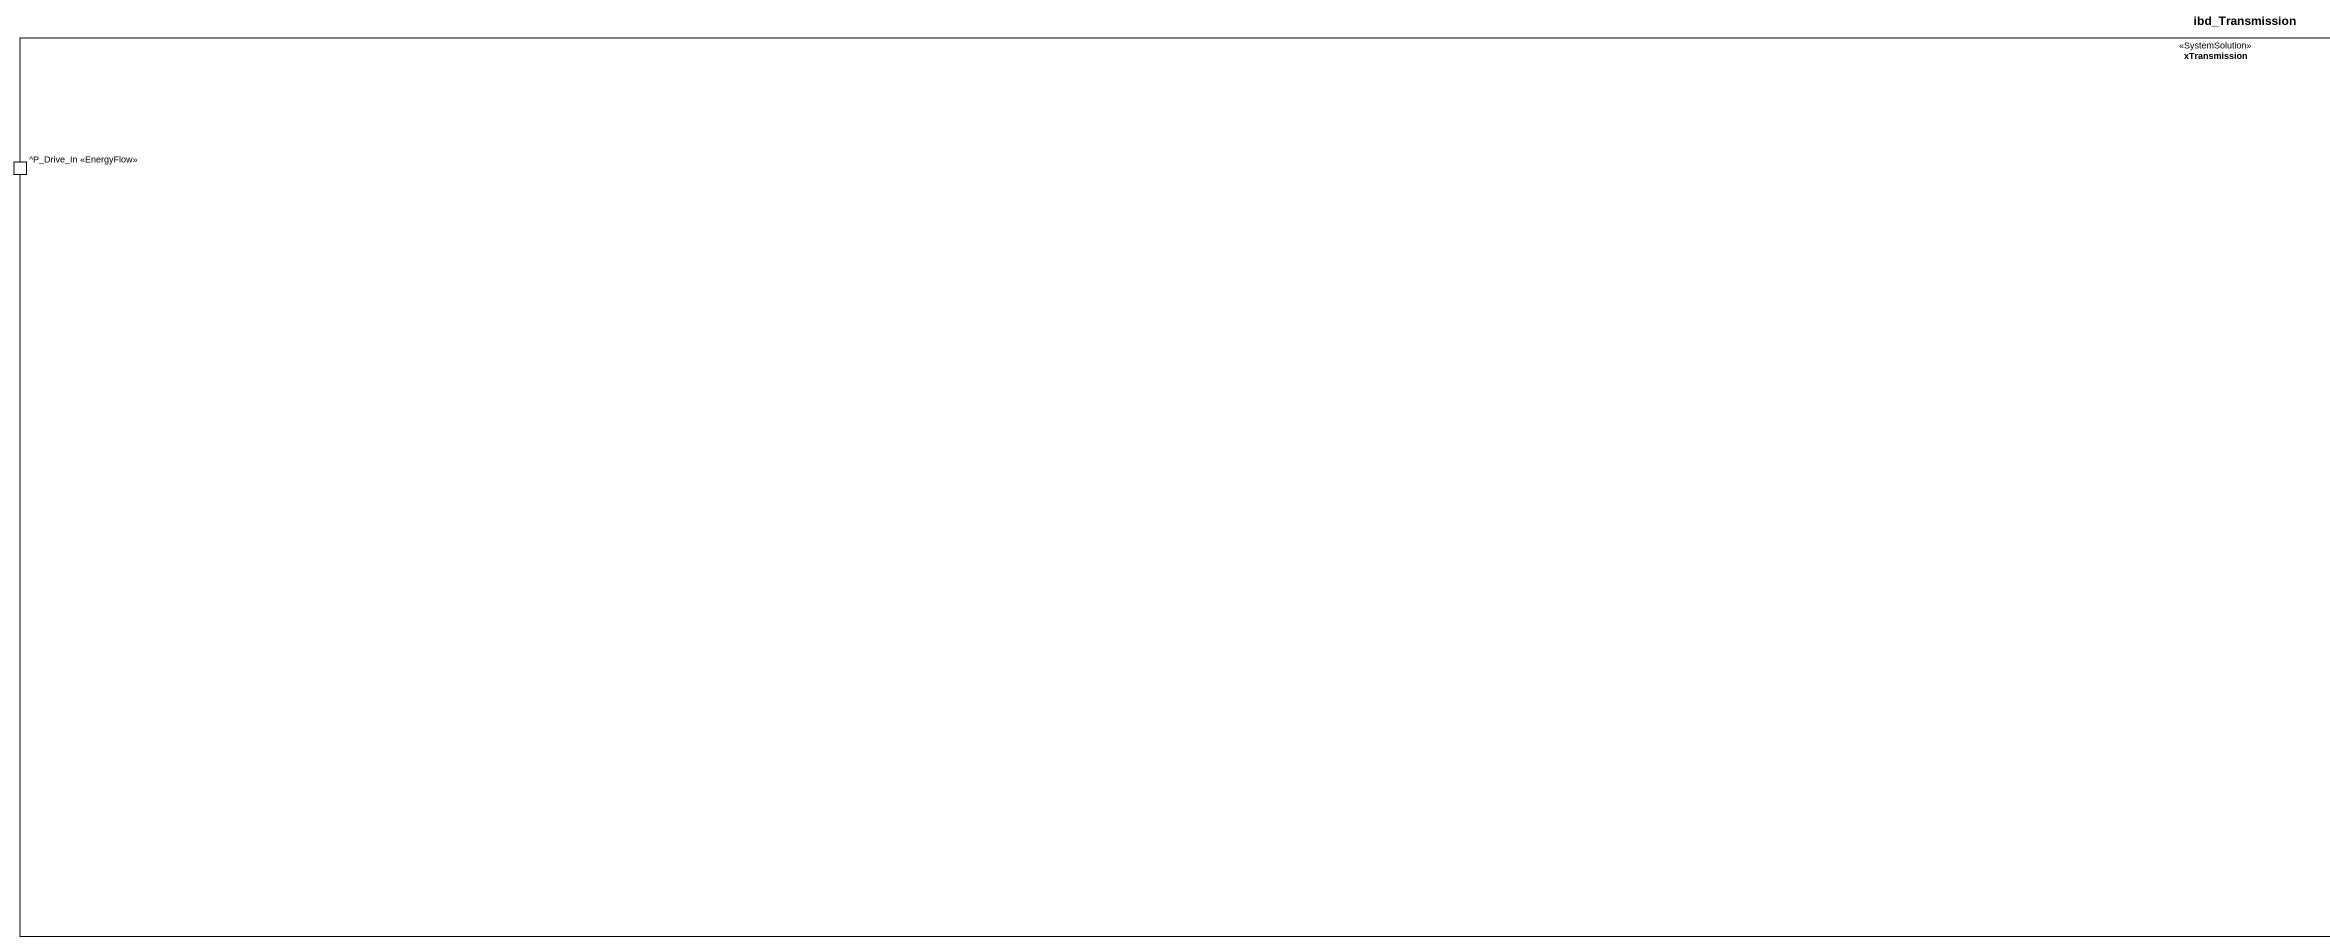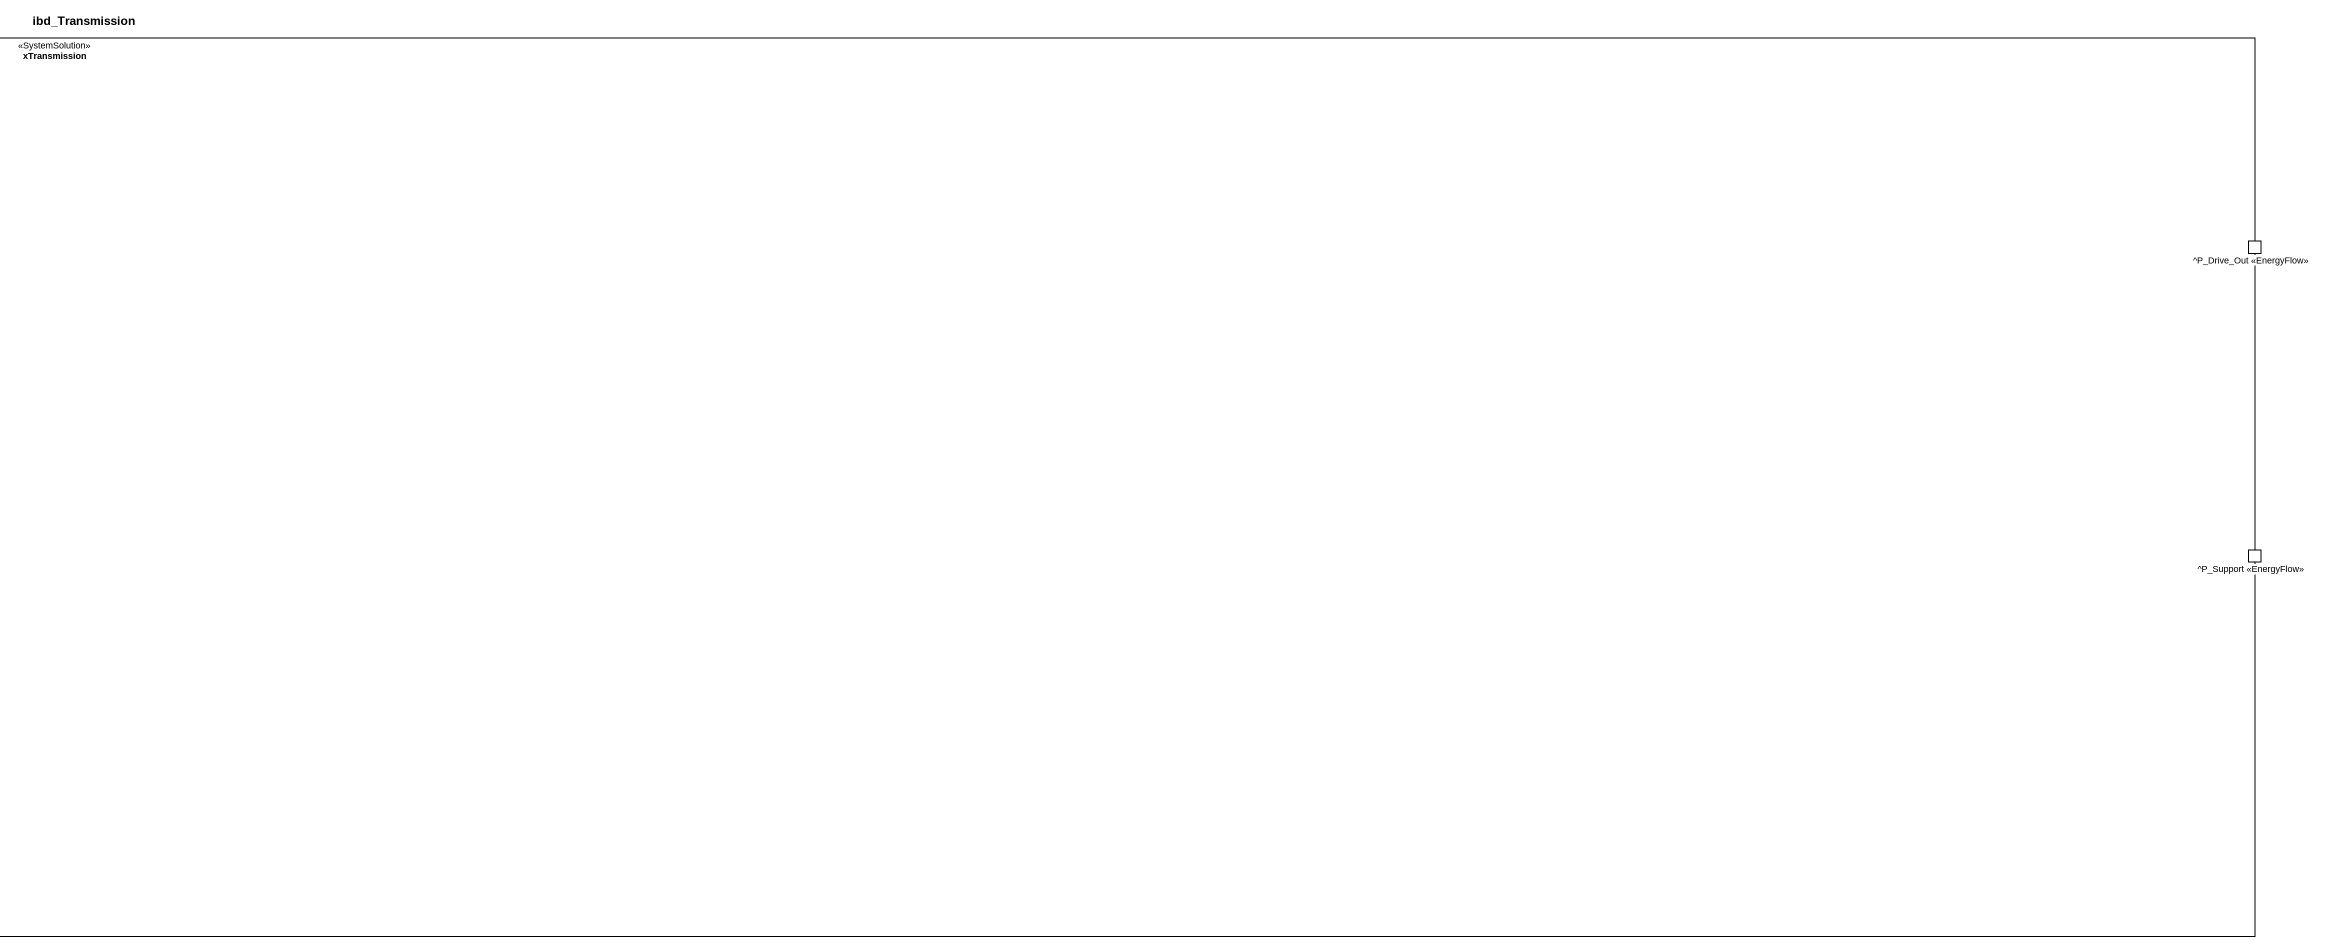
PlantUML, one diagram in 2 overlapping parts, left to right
@startuml
title ibd_Transmission
rectangle xTransmission <<SystemSolution>> {
  port "^P_Drive_In <<EnergyFlow>>" as P_Drive_In_EnergyFlow
  port "^P_Drive_Out <<EnergyFlow>>" as P_Drive_Out_EnergyFlow
  port "^P_Support <<EnergyFlow>>" as P_Support_EnergyFlow
}
@enduml
